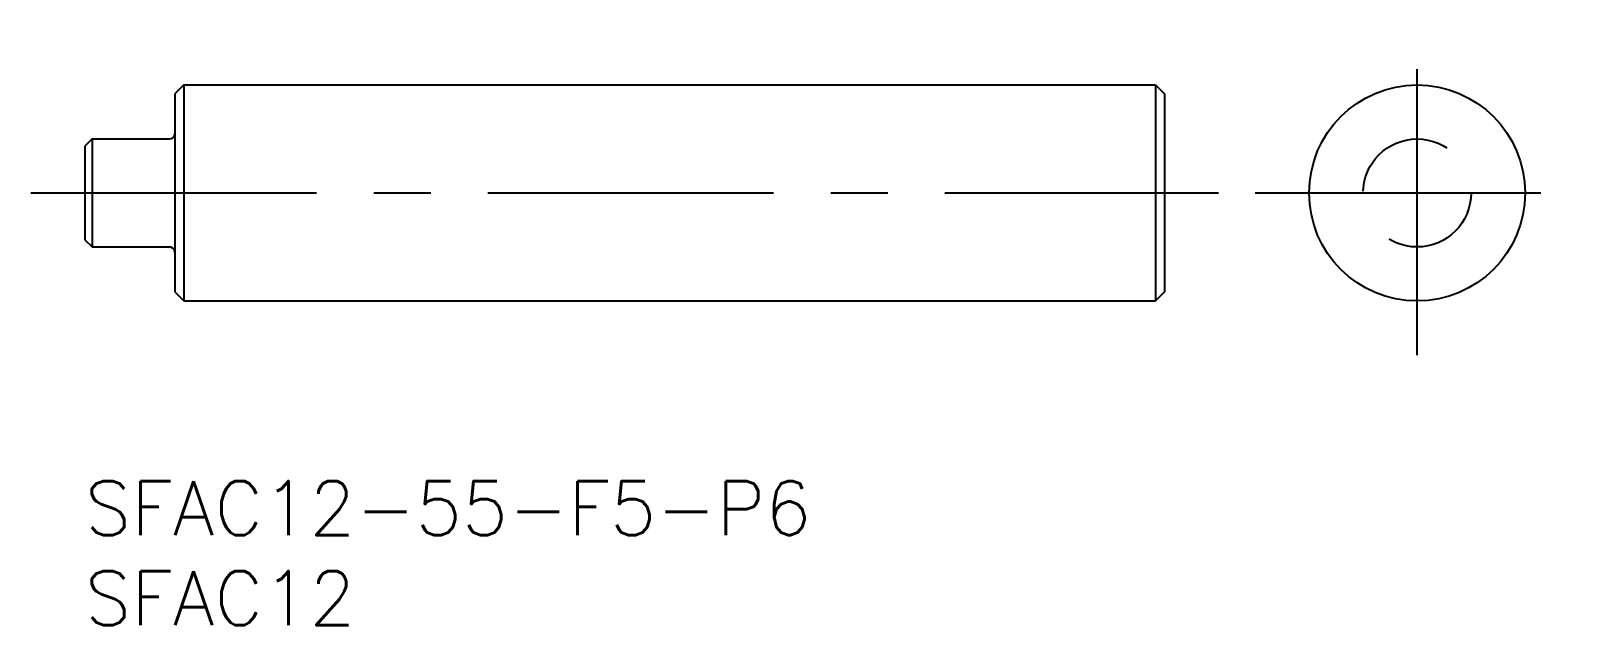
# Model space of a CAD drawing. Extents: x -3 to 83, y -8 to 25.
import ezdxf

# ---------------------------------------------------------------- set-up
doc = ezdxf.new("R2010")
doc.units = 0
doc.header["$LTSCALE"] = 0.5
doc.linetypes.add('CENTER', pattern=[50.8, 31.75, -6.35, 6.35, -6.35])
doc.linetypes.add('DASHED', pattern=[19.05, 12.7, -6.35])
for name, color, linetype in [('MSM_CENTER', 1, 'CENTER'), ('MSM_CONTINUOUS', 7, 'CONTINUOUS'), ('MSM_DASHED', 4, 'DASHED'), ('MSM_PART_NUMBER', 7, 'CONTINUOUS')]:
    doc.layers.add(name, color=color, linetype=linetype)
doc.styles.get("Standard").update_dxf_attribs({"font": 'txt.shx', "height": 3, "bigfont": 'bigfont.shx'})

# ---------------------------------------------------------------- blocks, each defined once
blk = doc.blocks.new('*U4')
at = {"layer": 'MSM_PART_NUMBER'}
blk.add_text('SFAC12-55-F5-P6', height=3, dxfattribs=at).set_placement((0, -3))
blk = doc.blocks.new('*U5')
at = {"layer": 'MSM_PART_NUMBER'}
blk.add_text('SFAC12', height=3, dxfattribs=at).set_placement((0, -8))

msp = doc.modelspace()

# ---------------------------------------------------------------- linework, layer by layer
at = {"layer": 'MSM_CENTER'}
for p, q in [((74.045, 7), (74.045, 25)), ((-3, 16), (63, 16)), ((65.045, 16), (83.045, 16))]:
    msp.add_line(p, q, dxfattribs=at)
at = {"layer": 'MSM_CONTINUOUS'}
for p, q in [((5.5, 22), (5, 21.5)), ((5.5, 22), (59.5, 22)), ((5.5, 22), (5.5, 10)), ((59.5, 22), (59.5, 10)), ((59.5, 22), (60, 21.5)), ((5, 21.5), (5, 10.5)), ((60, 21.5), (60, 10.5)), ((0.4, 19), (0, 18.6)), ((0.4, 19), (4.7, 19)), ((0.4, 19), (0.4, 13)), ((0, 18.6), (0, 13.4)), ((0, 13.4), (0.4, 13)), ((0.4, 13), (4.7, 13)), ((5, 10.5), (5.5, 10)), ((60, 10.5), (59.5, 10)), ((5.5, 10), (59.5, 10))]:
    msp.add_line(p, q, dxfattribs=at)
msp.add_circle((74.045, 16), 6, dxfattribs=at)
for centre, start, end in [((4.7, 19.3), 270, 0), ((4.7, 12.7), 0, 90)]:
    msp.add_arc(centre, 0.3, start, end, dxfattribs=at)
at = {"layer": 'MSM_DASHED'}
msp.add_circle((74.045, 16), 3, dxfattribs=at)

# ---------------------------------------------------------------- block references
at = {"layer": 'MSM_CONTINUOUS'}
for name in ['*U4', '*U5']:
    msp.add_blockref(name, (0, 0), dxfattribs=at)

doc.saveas('drawing.dxf')
